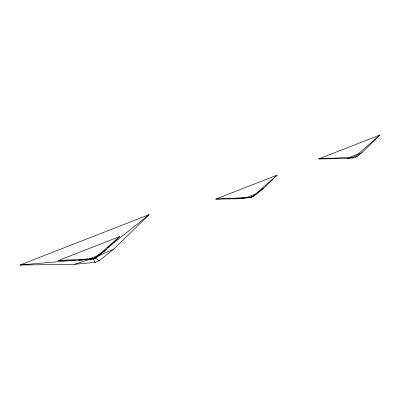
<?xml version="1.0" encoding="UTF-8"?>
<svg xmlns="http://www.w3.org/2000/svg" width="400" height="400" viewBox="0 0 400 400"><rect width="100%" height="100%" fill="white"/><g stroke="black" fill="none" stroke-linecap="round" stroke-linejoin="round"><path stroke-width="0.6" d="M78.92 260.225L93.16 258.795L95.28 257.965L106.425 249.495L119.66 236.585L58.375 260.5L78.92 260.225L93.53 258.89L95.935 257.955L106.425 249.495M236.3 198.81L250.535 197.375L252.655 196.55L263.8 188.08L277.035 175.17L215.75 199.085L236.3 198.81L250.91 197.475L253.31 196.535L263.8 188.08M58.375 260.5L89.05 258.995C92.38 259.305 95.755 258.245 97.87 255.55L119.66 236.585M113.9 248.995L149.15 214.615L20 265.015L74.715 264.285L95.09 262.375L99.23 260.76L113.9 248.995L96.69 256.7M254.065 195.285L277.035 175.17M318.715 158.905L349.39 157.395C352.68 157.66 356.085 156.56 358.21 153.955L380 134.985L318.715 158.905L346.99 158.525L353.715 157.91L356.955 156.65L361.785 152.75L380 134.985M100.8 253.21L97.87 255.55L89.05 258.995L83.45 259.48M107.635 247.755L149.15 214.615M357.03 155.105L361.785 152.75M215.75 199.085L246.425 197.575L255.245 194.135M349.39 157.395L358.21 153.955M92.61 258.81L95.45 257.705M249.985 197.395L252.825 196.285M74.715 264.285L90.88 258.97M346.99 158.525L351.22 157.37M20 265.015L75.365 260.185M79.095 259.86L80.96 259.7M252.655 196.55L253.31 196.535M95.28 257.965L95.935 257.955M246.425 197.575L248.26 197.555M250.535 197.375L250.91 197.475M93.16 258.795L93.53 258.89M355.79 156.105L356.955 156.65M95.14 257.945L99.23 260.76M352.95 157.215L353.715 157.91M93.935 258.1L94.085 258.355M93.03 258.765L95.09 262.375"/></g></svg>
